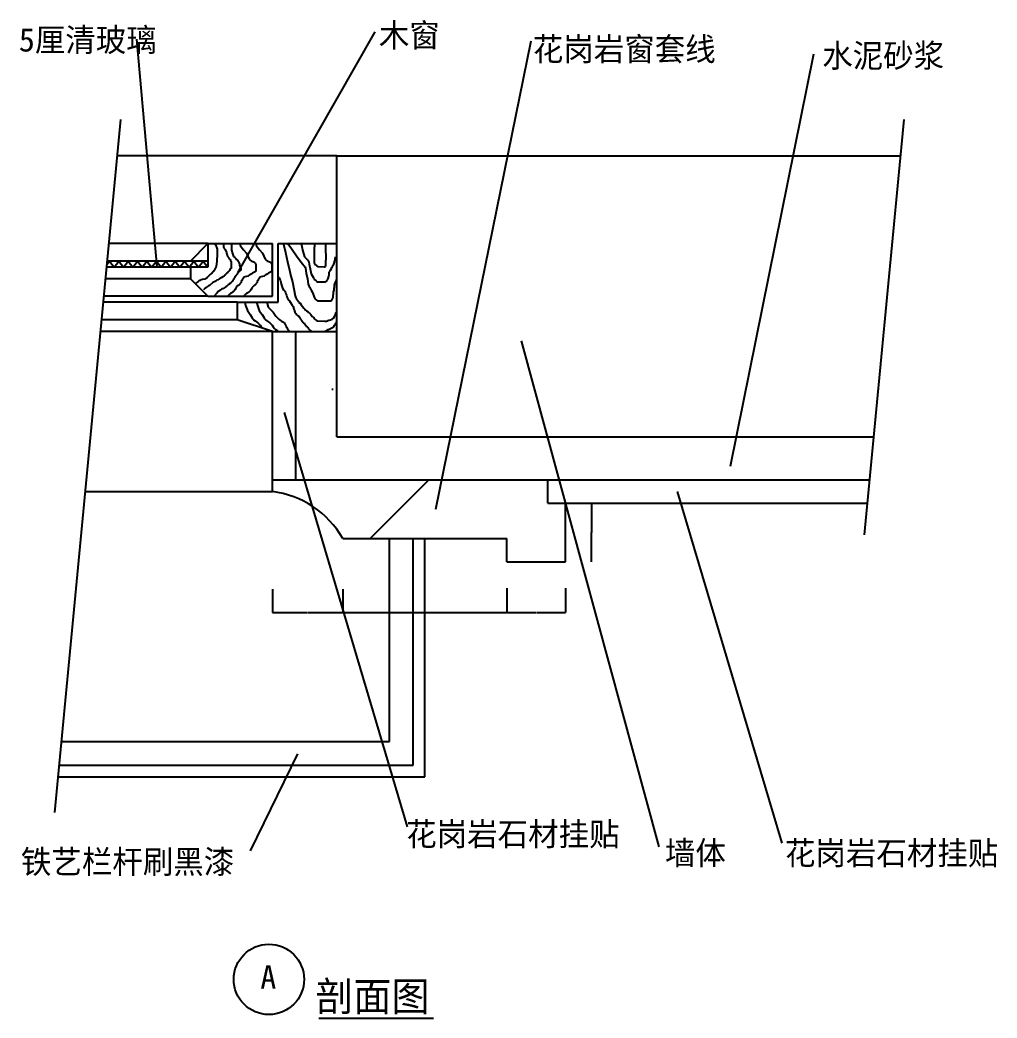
# Model space of a CAD drawing. Header units: metres. Extents: x 279 to 9021, y 399 to 11254.
# Drawn here: x 4853 to 9021, y 6995 to 11254 of the extents above; entities that cross this region are included whole.
import ezdxf

# ---------------------------------------------------------------- set-up
doc = ezdxf.new("R2010")
doc.units = ezdxf.units.M
for name, color, linetype in [('2', 2, 'Continuous'), ('3', 3, 'Continuous'), ('4', 4, 'Continuous'), ('7', 7, 'Continuous'), ('BH', 3, 'Continuous'), ('DIM', 3, 'Continuous'), ('TEXT', 3, 'Continuous')]:
    doc.layers.add(name, color=color, linetype=linetype)
doc.dimstyles.get("Standard").update_dxf_attribs({"dimtxt": 2.5, "dimasz": 2.5, "dimexe": 1.25, "dimexo": 0.625, "dimtad": 1, "dimcen": 2.5, "dimazin": 3, "dimtfac": 1, "dimtmove": 0, "dimatfit": 3})

# ---------------------------------------------------------------- blocks, each defined once
blk = doc.blocks.new('BH2')
at = {"layer": 'BH'}
blk.add_lwpolyline([(0, 32), (5, 28), (0, 24), (5, 20), (0, 16), (5, 12), (0, 8), (5, 4), (0, 0)], dxfattribs=at)
blk = doc.blocks.new('*D48')
for p, q in [((7291.53, 9191.39), (7291.53, 9066.39)), ((7291.28, 9066.39), (7291.03, 9066.39)), ((7291.53, 8941.39), (7291.53, 9066.39)), ((7291.53, 9066.39), (7291.53, 9066.39)), ((7291.78, 9066.39), (7292.03, 9066.39))]:
    blk.add_line(p, q)
at = {"layer": 'Defpoints'}
for p in [(7291.53, 9191.39), (7291.53, 9066.39), (7291.53, 8941.39)]:
    blk.add_point(p, dxfattribs=at)
at = {"layer": 'DIM', "insert": (7291.53, 9067.515), "char_height": 1, "attachment_point": 5}
blk.add_mtext('50', dxfattribs=at)
blk = doc.blocks.new('*D49')
for p, q in [((6929.79, 8829.82), (6929.79, 8724.98)), ((7179.79, 8829.82), (7179.79, 8724.98)), ((6930.04, 8724.98), (7053.79, 8724.98)), ((7055.79, 8724.98), (7179.54, 8724.98))]:
    blk.add_line(p, q)
at = {"layer": 'Defpoints'}
for p in [(6929.79, 8829.82), (7179.79, 8829.82), (6929.79, 8724.98)]:
    blk.add_point(p, dxfattribs=at)
at = {"layer": 'DIM', "insert": (7054.79, 8724.98), "char_height": 1, "attachment_point": 5}
blk.add_mtext('50', dxfattribs=at)
blk = doc.blocks.new('*D50')
for p, q in [((5929.79, 8824.68), (5929.79, 8724.98)), ((6229.79, 8824.68), (6229.79, 8724.98)), ((5930.04, 8724.98), (6078.79, 8724.98)), ((6080.79, 8724.98), (6229.54, 8724.98))]:
    blk.add_line(p, q)
at = {"layer": 'Defpoints'}
for p in [(5929.79, 8824.68), (6229.79, 8824.68), (5929.79, 8724.98)]:
    blk.add_point(p, dxfattribs=at)
at = {"layer": 'DIM', "insert": (6079.79, 8724.98), "char_height": 1, "attachment_point": 5}
blk.add_mtext('60', dxfattribs=at)
blk = doc.blocks.new('*D51')
for p, q in [((6229.79, 8824.68), (6229.79, 8724.98)), ((6929.79, 8829.82), (6929.79, 8724.98)), ((6230.04, 8724.98), (6578.29, 8724.98)), ((6581.29, 8724.98), (6929.54, 8724.98))]:
    blk.add_line(p, q)
at = {"layer": 'Defpoints'}
for p in [(6229.79, 8824.68), (6929.79, 8829.82), (6229.79, 8724.98)]:
    blk.add_point(p, dxfattribs=at)
at = {"layer": 'DIM', "insert": (6579.79, 8724.98), "char_height": 1, "attachment_point": 5}
blk.add_mtext('140', dxfattribs=at)

msp = doc.modelspace()

# ---------------------------------------------------------------- hatches: boundary and pattern name
at = {"layer": 'BH'}
h = msp.add_hatch(dxfattribs=at)
h.set_pattern_fill('ANSI31', scale=1500)
h.paths.add_polyline_path([(6204.79, 10674.73), (6204.79, 9474.73), (8494.41, 9474.73), (8608.44, 10674.73)])
h = msp.add_hatch(dxfattribs=at)
h.set_pattern_fill('ANSI33', scale=300)
h.paths.add_polyline_path([(6929.79, 9041.39), (6929.79, 8941.39), (7179.79, 8941.39), (7179.79, 9191.39), (7104.79, 9191.39), (7104.79, 9291.39), (5929.79, 9291.39), (5929.79, 9241.39, -0.24), (6229.79, 9041.39)])
h.paths.add_polyline_path([(8467.49, 9191.39), (8476.99, 9291.39), (7179.79, 9291.39), (7104.79, 9291.39), (7104.79, 9191.39)])
h.paths.add_polyline_path([(5929.79, 9291.39), (6029.79, 9291.39), (6029.79, 9924.73), (5929.79, 9924.73)])
h = msp.add_hatch(dxfattribs=at)
h.set_pattern_fill('AR-CONC', scale=15)
h.paths.add_polyline_path([(6204.79, 9474.73), (6204.79, 9924.73), (6029.79, 9924.73), (6029.79, 9291.39), (7179.79, 9291.39), (8476.99, 9291.39), (8494.41, 9474.73)])

# ---------------------------------------------------------------- linework, layer by layer
at = {"layer": '2'}
for p, q in [((6204.79, 10674.73), (8608.44, 10674.73)), ((6204.79, 9474.73), (6204.79, 10674.73)), ((6204.79, 9474.73), (8494.41, 9474.73))]:
    msp.add_line(p, q, dxfattribs=at)
at = {"layer": '3'}
for p, q in [((5281.56, 10829.04), (5000.54, 7871.69)), ((8623.1, 10829.04), (8454.75, 9057.33)), ((5579.79, 10149.73), (5217.01, 10149.73)), ((5779.79, 9974.73), (5200.38, 9974.73))]:
    msp.add_line(p, q, dxfattribs=at)
at = {"layer": '4'}
for p, q in [((6204.79, 10674.73), (5266.9, 10674.73)), ((5579.79, 10224.73), (5654.79, 10299.73)), ((5654.79, 10299.73), (5929.79, 10299.73)), ((5654.79, 10299.73), (5654.79, 10199.73)), ((5929.79, 10074.73), (5929.79, 10299.73)), ((5954.79, 10299.73), (6204.79, 10299.73)), ((5954.79, 10049.73), (5954.79, 10299.73)), ((5579.79, 10199.73), (5579.79, 10149.73)), ((5579.79, 10149.73), (5654.79, 10074.73)), ((5654.79, 10074.73), (5929.79, 10074.73)), ((5779.79, 10049.73), (5779.79, 9974.73)), ((5779.79, 10049.73), (5954.79, 10049.73)), ((5929.79, 9924.73), (5779.79, 9974.73)), ((5929.79, 9924.73), (6204.79, 9924.73)), ((5929.79, 9241.39), (5929.79, 9924.73)), ((6029.79, 9291.39), (6029.79, 9924.73)), ((5929.79, 9291.39), (7179.79, 9291.39)), ((7104.79, 9191.39), (7104.79, 9291.39)), ((7179.79, 9291.39), (8476.99, 9291.39)), ((5130.69, 9241.39), (5929.79, 9241.39)), ((7104.79, 9191.39), (8467.49, 9191.39)), ((7179.79, 8941.39), (7179.79, 9191.39)), ((6229.79, 9041.39), (6929.79, 9041.39)), ((6579.79, 8024.73), (6579.79, 9041.39)), ((6929.79, 8941.39), (6929.79, 9041.39)), ((6929.79, 8941.39), (7179.79, 8941.39)), ((5015.08, 8024.73), (6579.79, 8024.73))]:
    msp.add_line(p, q, dxfattribs=at)
msp.add_arc((5880, 8841.71), 402.78, 29.72, 82.9, dxfattribs=at)
at = {"layer": '7'}
for p, q in [((5654.79, 10299.73), (5231.26, 10299.73)), ((5654.79, 10224.73), (5224.14, 10224.73)), ((5654.79, 10199.73), (5221.76, 10199.73)), ((5654.79, 10074.73), (5209.88, 10074.73)), ((5779.79, 10049.73), (5207.51, 10049.73)), ((5929.79, 9924.73), (5195.63, 9924.73)), ((6429.79, 8174.73), (6429.79, 9041.39)), ((6529.79, 8074.73), (6529.79, 9041.39)), ((5029.33, 8174.73), (6429.79, 8174.73)), ((5019.83, 8074.73), (6529.79, 8074.73))]:
    msp.add_line(p, q, dxfattribs=at)
at = {"layer": 'BH'}
for p, q in [((5684.5, 10298.24), (5683, 10299.73)), ((5686.31, 10295.52), (5684.5, 10298.24)), ((5689.03, 10290.99), (5686.31, 10295.52)), ((5690.85, 10287.36), (5689.03, 10290.99)), ((5692.66, 10283.74), (5690.85, 10287.36)), ((5694.48, 10280.11), (5692.66, 10283.74)), ((5695.39, 10275.58), (5694.48, 10280.11)), ((5695.39, 10245.67), (5695.39, 10275.58)), ((5720.8, 10299.73), (5720.8, 10298.24)), ((5720.8, 10298.24), (5721.71, 10283.74)), ((5721.71, 10283.74), (5723.52, 10278.3)), ((5723.52, 10278.3), (5728.97, 10273.77)), ((5728.97, 10273.77), (5733.5, 10261.08)), ((5755.29, 10299.73), (5755.29, 10271.95)), ((5755.29, 10271.95), (5758.92, 10257.45)), ((5790.31, 10299.73), (5792.5, 10290.99)), ((5792.5, 10290.99), (5807.02, 10272.86)), ((5807.02, 10272.86), (5819.72, 10258.36)), ((5858.7, 10299.73), (5860.89, 10290.99)), ((5860.89, 10290.99), (5875.41, 10272.86)), ((5875.41, 10272.86), (5888.11, 10258.36)), ((5977.19, 10299.73), (5977.84, 10296.7)), ((5977.84, 10296.7), (5985.27, 10261.08)), ((5995.95, 10299.73), (6011.12, 10278.89)), ((6011.12, 10278.89), (6034.9, 10243.27)), ((6051.98, 10299.73), (6060.17, 10267.01)), ((6060.17, 10267.01), (6066.11, 10243.27)), ((6109.21, 10298.18), (6107.72, 10271.47)), ((6107.72, 10271.47), (6107.72, 10218.04)), ((6109.32, 10299.73), (6109.21, 10298.18)), ((6157.99, 10259.59), (6157.99, 10299.73)), ((5692.66, 10216.67), (5693.57, 10222.11)), ((5693.57, 10222.11), (5694.48, 10227.54)), ((5694.48, 10232.98), (5695.39, 10245.67)), ((5694.48, 10227.54), (5694.48, 10232.98)), ((5733.5, 10261.08), (5737.13, 10248.39)), ((5737.13, 10248.39), (5739.86, 10242.95)), ((5739.86, 10242.95), (5743.49, 10239.33)), ((5743.49, 10239.33), (5747.12, 10234.79)), ((5747.12, 10234.79), (5749.84, 10231.17)), ((5749.84, 10231.17), (5751.66, 10227.54)), ((5751.66, 10227.54), (5753.47, 10223.92)), ((5753.47, 10223.92), (5754.38, 10221.2)), ((5754.38, 10221.2), (5754.38, 10196.73)), ((5758.92, 10257.45), (5763.45, 10244.76)), ((5763.45, 10244.76), (5768.9, 10240.23)), ((5768.9, 10240.23), (5773.44, 10235.7)), ((5773.44, 10235.7), (5777.07, 10232.08)), ((5777.07, 10232.08), (5780.7, 10228.45)), ((5780.7, 10228.45), (5782.51, 10224.82)), ((5782.51, 10224.82), (5785.23, 10222.11)), ((5785.23, 10222.11), (5786.14, 10218.48)), ((5819.72, 10258.36), (5825.17, 10245.67)), ((5825.17, 10245.67), (5830.61, 10232.98)), ((5830.61, 10232.98), (5835.15, 10228.45)), ((5835.15, 10228.45), (5838.78, 10225.73)), ((5838.78, 10225.73), (5842.41, 10224.82)), ((5842.41, 10224.82), (5846.04, 10223.01)), ((5846.04, 10223.01), (5849.67, 10222.11)), ((5849.67, 10222.11), (5853.3, 10219.39)), ((5888.11, 10258.36), (5893.56, 10245.67)), ((5893.56, 10245.67), (5899, 10232.98)), ((5899, 10232.98), (5903.54, 10228.45)), ((5903.54, 10228.45), (5907.17, 10225.73)), ((5907.17, 10225.73), (5910.8, 10224.82)), ((5910.8, 10224.82), (5914.43, 10223.01)), ((5914.43, 10223.01), (5918.06, 10222.11)), ((5918.06, 10222.11), (5921.69, 10219.39)), ((5985.27, 10261.08), (5994.18, 10222.49)), ((5994.18, 10222.49), (6003.1, 10186.87)), ((6034.9, 10243.27), (6058.68, 10213.58)), ((6066.11, 10243.27), (6075.03, 10234.36)), ((6075.03, 10234.36), (6080.97, 10228.43)), ((6080.97, 10228.43), (6085.43, 10221.01)), ((6085.43, 10221.01), (6086.92, 10212.1)), ((6159.47, 10255.14), (6157.99, 10259.59)), ((6157.99, 10225.46), (6159.47, 10232.88)), ((6157.99, 10206.16), (6157.99, 10225.46)), ((6159.47, 10232.88), (6159.47, 10255.14)), ((6193.65, 10216.55), (6195.14, 10221.01)), ((6195.14, 10225.46), (6198.11, 10229.91)), ((6195.14, 10221.01), (6195.14, 10225.46)), ((6198.11, 10234.36), (6199.6, 10238.81)), ((6198.11, 10229.91), (6198.11, 10234.36)), ((6199.6, 10238.81), (6199.6, 10243.27)), ((5674.51, 10177.69), (5678.14, 10181.32)), ((5678.14, 10181.32), (5680.87, 10184.04)), ((5680.87, 10184.04), (5681.77, 10185.85)), ((5681.77, 10185.85), (5683.59, 10187.66)), ((5683.59, 10187.66), (5685.4, 10190.38)), ((5685.4, 10190.38), (5687.22, 10194.01)), ((5687.22, 10194.01), (5689.03, 10196.73)), ((5689.03, 10196.73), (5690.85, 10201.26)), ((5690.85, 10201.26), (5691.76, 10205.79)), ((5691.76, 10205.79), (5692.66, 10211.23)), ((5692.66, 10211.23), (5692.66, 10216.67)), ((5739.86, 10179.51), (5738.95, 10176.79)), ((5743.49, 10181.32), (5739.86, 10179.51)), ((5746.21, 10184.95), (5743.49, 10181.32)), ((5748.93, 10187.66), (5746.21, 10184.95)), ((5750.75, 10191.29), (5748.93, 10187.66)), ((5753.47, 10194.01), (5750.75, 10191.29)), ((5754.38, 10196.73), (5753.47, 10194.01)), ((5787.96, 10180.41), (5784.33, 10177.69)), ((5786.14, 10218.48), (5787.96, 10215.76)), ((5787.96, 10215.76), (5788.86, 10212.14)), ((5791.59, 10183.13), (5787.96, 10180.41)), ((5788.86, 10212.14), (5789.77, 10207.6)), ((5789.77, 10207.6), (5791.59, 10202.17)), ((5791.59, 10202.17), (5793.4, 10196.73)), ((5795.22, 10186.76), (5791.59, 10183.13)), ((5793.4, 10196.73), (5795.22, 10193.1)), ((5795.22, 10193.1), (5795.22, 10186.76)), ((5856.02, 10178.6), (5845.13, 10173.16)), ((5853.3, 10219.39), (5856.02, 10216.67)), ((5856.02, 10216.67), (5857.84, 10213.95)), ((5858.75, 10181.32), (5856.02, 10178.6)), ((5857.84, 10213.95), (5859.65, 10210.32)), ((5859.65, 10183.13), (5858.75, 10181.32)), ((5859.65, 10210.32), (5859.65, 10183.13)), ((5924.42, 10178.6), (5913.53, 10173.16)), ((5921.69, 10219.39), (5924.42, 10216.67)), ((5924.42, 10216.67), (5926.23, 10213.95)), ((5927.14, 10181.32), (5924.42, 10178.6)), ((5926.23, 10213.95), (5928.05, 10210.32)), ((5928.05, 10183.13), (5927.14, 10181.32)), ((5928.05, 10210.32), (5928.05, 10183.13)), ((6003.1, 10186.87), (6009.04, 10160.16)), ((6058.68, 10213.58), (6064.62, 10204.68)), ((6064.62, 10204.68), (6069.08, 10198.74)), ((6069.08, 10198.74), (6070.57, 10194.29)), ((6070.57, 10194.29), (6073.54, 10173.51)), ((6086.92, 10212.1), (6091.37, 10191.32)), ((6091.37, 10191.32), (6095.83, 10170.55)), ((6107.72, 10218.04), (6110.69, 10213.58)), ((6110.69, 10213.58), (6113.67, 10209.13)), ((6113.67, 10209.13), (6118.12, 10206.16)), ((6118.12, 10206.16), (6119.61, 10206.16)), ((6119.61, 10206.16), (6119.61, 10204.68)), ((6119.61, 10204.68), (6122.58, 10203.2)), ((6122.58, 10203.2), (6124.07, 10201.71)), ((6124.07, 10201.71), (6150.55, 10200.23)), ((6150.55, 10200.23), (6155.01, 10200.23)), ((6155.01, 10200.23), (6156.5, 10201.71)), ((6156.5, 10201.71), (6157.99, 10206.16)), ((6171.36, 10177.97), (6174.33, 10180.93)), ((6174.33, 10180.93), (6175.82, 10183.9)), ((6175.82, 10183.9), (6177.3, 10186.87)), ((6177.3, 10186.87), (6181.76, 10192.81)), ((6181.76, 10192.81), (6183.25, 10197.26)), ((6183.25, 10197.26), (6186.22, 10201.71)), ((6186.22, 10201.71), (6189.19, 10207.65)), ((6189.19, 10207.65), (6192.17, 10212.1)), ((6192.17, 10212.1), (6193.65, 10216.55)), ((5609.17, 10134.19), (5612.8, 10136.91)), ((5612.8, 10136.91), (5615.52, 10139.63)), ((5615.52, 10139.63), (5617.34, 10141.44)), ((5617.34, 10141.44), (5620.06, 10143.25)), ((5620.06, 10143.25), (5622.78, 10144.16)), ((5622.78, 10144.16), (5627.32, 10145.97)), ((5627.32, 10145.97), (5631.86, 10147.79)), ((5631.86, 10147.79), (5644.56, 10149.6)), ((5644.56, 10149.6), (5648.19, 10151.41)), ((5648.19, 10151.41), (5650.92, 10154.13)), ((5650.92, 10154.13), (5652.73, 10155.94)), ((5652.73, 10155.94), (5656.36, 10158.66)), ((5656.36, 10158.66), (5659.08, 10162.29)), ((5659.08, 10162.29), (5662.71, 10165.91)), ((5662.71, 10165.91), (5667.25, 10169.54)), ((5667.25, 10169.54), (5670.88, 10173.16)), ((5670.88, 10173.16), (5674.51, 10177.69)), ((5688.13, 10139.63), (5675.42, 10134.19)), ((5692.66, 10143.25), (5688.13, 10139.63)), ((5698.11, 10145.07), (5692.66, 10143.25)), ((5701.74, 10147.79), (5698.11, 10145.07)), ((5705.37, 10150.5), (5701.74, 10147.79)), ((5709, 10152.32), (5705.37, 10150.5)), ((5710.82, 10154.13), (5709, 10152.32)), ((5718.08, 10157.76), (5710.82, 10154.13)), ((5723.52, 10161.38), (5718.08, 10157.76)), ((5725.34, 10163.19), (5723.52, 10161.38)), ((5728.06, 10165.01), (5725.34, 10163.19)), ((5728.97, 10166.82), (5728.06, 10165.01)), ((5731.69, 10168.63), (5728.97, 10166.82)), ((5734.41, 10171.35), (5731.69, 10168.63)), ((5736.23, 10174.07), (5734.41, 10171.35)), ((5738.95, 10176.79), (5736.23, 10174.07)), ((5756.19, 10136.91), (5753.47, 10134.19)), ((5758.92, 10139.63), (5756.19, 10136.91)), ((5761.64, 10143.25), (5758.92, 10139.63)), ((5764.36, 10146.88), (5761.64, 10143.25)), ((5765.27, 10150.5), (5764.36, 10146.88)), ((5767.99, 10153.22), (5765.27, 10150.5)), ((5769.81, 10156.85), (5767.99, 10153.22)), ((5773.44, 10161.38), (5769.81, 10156.85)), ((5775.25, 10165.01), (5773.44, 10161.38)), ((5777.07, 10166.82), (5775.25, 10165.01)), ((5778.88, 10169.54), (5777.07, 10166.82)), ((5780.7, 10173.16), (5778.88, 10169.54)), ((5782.51, 10175.88), (5780.7, 10173.16)), ((5784.33, 10177.69), (5782.51, 10175.88)), ((5797.03, 10137.82), (5796.13, 10134.19)), ((5799.76, 10142.35), (5797.03, 10137.82)), ((5800.66, 10146.88), (5799.76, 10142.35)), ((5803.39, 10148.69), (5800.66, 10146.88)), ((5805.2, 10151.41), (5803.39, 10148.69)), ((5806.11, 10154.13), (5805.2, 10151.41)), ((5807.02, 10155.94), (5806.11, 10154.13)), ((5811.55, 10157.76), (5807.02, 10155.94)), ((5826.07, 10160.47), (5811.55, 10157.76)), ((5829.71, 10163.19), (5826.07, 10160.47)), ((5832.43, 10165.91), (5829.71, 10163.19)), ((5836.06, 10166.82), (5832.43, 10165.91)), ((5837.87, 10168.63), (5836.06, 10166.82)), ((5841.5, 10170.44), (5837.87, 10168.63)), ((5845.13, 10173.16), (5841.5, 10170.44)), ((5865.43, 10137.82), (5864.52, 10134.19)), ((5868.15, 10142.35), (5865.43, 10137.82)), ((5869.06, 10146.88), (5868.15, 10142.35)), ((5871.78, 10148.69), (5869.06, 10146.88)), ((5873.59, 10151.41), (5871.78, 10148.69)), ((5874.5, 10154.13), (5873.59, 10151.41)), ((5875.41, 10155.94), (5874.5, 10154.13)), ((5879.95, 10157.76), (5875.41, 10155.94)), ((5894.47, 10160.47), (5879.95, 10157.76)), ((5898.1, 10163.19), (5894.47, 10160.47)), ((5900.82, 10165.91), (5898.1, 10163.19)), ((5904.45, 10166.82), (5900.82, 10165.91)), ((5906.27, 10168.63), (5904.45, 10166.82)), ((5909.9, 10170.44), (5906.27, 10168.63)), ((5913.53, 10173.16), (5909.9, 10170.44)), ((5954.79, 10158.87), (5958.52, 10154.22)), ((5958.52, 10154.22), (5961.49, 10146.8)), ((5961.49, 10146.8), (5964.46, 10140.86)), ((5964.46, 10140.86), (5965.95, 10134.93)), ((6009.04, 10160.16), (6014.99, 10136.41)), ((6014.99, 10136.41), (6020.93, 10106.73)), ((6073.54, 10173.51), (6079.49, 10149.77)), ((6079.49, 10149.77), (6082.46, 10126.02)), ((6095.83, 10170.55), (6098.8, 10163.12)), ((6098.8, 10163.12), (6103.26, 10155.7)), ((6103.26, 10155.7), (6104.75, 10152.74)), ((6104.75, 10152.74), (6107.72, 10149.77)), ((6107.72, 10149.77), (6110.69, 10145.32)), ((6110.69, 10145.32), (6115.15, 10142.35)), ((6115.15, 10142.35), (6119.61, 10137.89)), ((6119.61, 10137.89), (6122.58, 10136.41)), ((6122.58, 10136.41), (6155.01, 10136.41)), ((6155.01, 10136.41), (6157.99, 10137.89)), ((6157.99, 10137.89), (6160.96, 10140.86)), ((6160.96, 10140.86), (6163.93, 10142.35)), ((6163.93, 10142.35), (6165.42, 10145.32)), ((6165.42, 10145.32), (6168.39, 10151.25)), ((6168.39, 10151.25), (6169.87, 10160.16)), ((6169.87, 10160.16), (6171.36, 10166.09)), ((6171.36, 10166.09), (6171.36, 10177.97)), ((6196.62, 10128.99), (6201.08, 10136.41)), ((6201.08, 10136.41), (6202.57, 10143.83)), ((6202.57, 10143.83), (6204.79, 10148.27)), ((5604.63, 10131.47), (5609.17, 10134.19)), ((5638.21, 10105.19), (5635.49, 10102.47)), ((5640.93, 10107.91), (5638.21, 10105.19)), ((5644.56, 10109.72), (5640.93, 10107.91)), ((5646.38, 10111.53), (5644.56, 10109.72)), ((5648.19, 10112.44), (5646.38, 10111.53)), ((5650.01, 10114.25), (5648.19, 10112.44)), ((5653.64, 10116.06), (5650.01, 10114.25)), ((5657.27, 10118.78), (5653.64, 10116.06)), ((5660.9, 10121.5), (5657.27, 10118.78)), ((5675.42, 10134.19), (5660.9, 10121.5)), ((5699.02, 10095.22), (5695.39, 10091.59)), ((5703.55, 10097.94), (5699.02, 10095.22)), ((5706.28, 10099.75), (5703.55, 10097.94)), ((5708.09, 10101.56), (5706.28, 10099.75)), ((5711.72, 10104.28), (5708.09, 10101.56)), ((5714.45, 10106.09), (5711.72, 10104.28)), ((5718.08, 10107), (5714.45, 10106.09)), ((5722.61, 10109.72), (5718.08, 10107)), ((5726.24, 10112.44), (5722.61, 10109.72)), ((5730.78, 10115.16), (5726.24, 10112.44)), ((5733.5, 10116.97), (5730.78, 10115.16)), ((5735.32, 10117.88), (5733.5, 10116.97)), ((5738.95, 10120.6), (5735.32, 10117.88)), ((5741.67, 10123.31), (5738.95, 10120.6)), ((5746.21, 10126.94), (5741.67, 10123.31)), ((5749.84, 10131.47), (5746.21, 10126.94)), ((5753.47, 10134.19), (5749.84, 10131.47)), ((5761.64, 10093.41), (5759.82, 10091.59)), ((5764.36, 10095.22), (5761.64, 10093.41)), ((5767.08, 10097.94), (5764.36, 10095.22)), ((5767.99, 10099.75), (5767.08, 10097.94)), ((5770.71, 10103.37), (5767.99, 10099.75)), ((5772.53, 10107), (5770.71, 10103.37)), ((5774.34, 10110.63), (5772.53, 10107)), ((5775.25, 10112.44), (5774.34, 10110.63)), ((5781.6, 10118.78), (5775.25, 10112.44)), ((5783.42, 10121.5), (5781.6, 10118.78)), ((5788.86, 10125.13), (5783.42, 10121.5)), ((5790.68, 10127.85), (5788.86, 10125.13)), ((5793.4, 10130.57), (5790.68, 10127.85)), ((5796.13, 10134.19), (5793.4, 10130.57)), ((5830.03, 10093.41), (5828.22, 10091.59)), ((5832.75, 10095.22), (5830.03, 10093.41)), ((5835.48, 10097.94), (5832.75, 10095.22)), ((5836.38, 10099.75), (5835.48, 10097.94)), ((5839.11, 10103.37), (5836.38, 10099.75)), ((5840.92, 10107), (5839.11, 10103.37)), ((5842.74, 10110.63), (5840.92, 10107)), ((5843.64, 10112.44), (5842.74, 10110.63)), ((5850, 10118.78), (5843.64, 10112.44)), ((5851.81, 10121.5), (5850, 10118.78)), ((5857.26, 10125.13), (5851.81, 10121.5)), ((5859.07, 10127.85), (5857.26, 10125.13)), ((5861.8, 10130.57), (5859.07, 10127.85)), ((5864.52, 10134.19), (5861.8, 10130.57)), ((5965.95, 10134.93), (5967.43, 10127.51)), ((5967.43, 10127.51), (5970.41, 10118.6)), ((5970.41, 10118.6), (5973.38, 10109.7)), ((5973.38, 10109.7), (5977.84, 10102.28)), ((5977.84, 10102.28), (5982.29, 10096.34)), ((5982.29, 10096.34), (5985.27, 10090.4)), ((6020.93, 10106.73), (6026.88, 10077.05)), ((6082.46, 10126.02), (6086.92, 10117.12)), ((6086.92, 10117.12), (6089.89, 10112.66)), ((6089.89, 10112.66), (6092.86, 10106.73)), ((6092.86, 10106.73), (6095.83, 10100.79)), ((6095.83, 10100.79), (6098.8, 10093.37)), ((6098.8, 10093.37), (6103.26, 10084.47)), ((6190.68, 10091.89), (6193.65, 10100.79)), ((6193.65, 10100.79), (6195.14, 10121.57)), ((6195.14, 10121.57), (6196.62, 10128.99)), ((5686.31, 10080.72), (5684.5, 10076.18)), ((5691.76, 10086.15), (5686.31, 10080.72)), ((5692.66, 10088.87), (5691.76, 10086.15)), ((5695.39, 10091.59), (5692.66, 10088.87)), ((5742.58, 10079.81), (5741.67, 10077.09)), ((5747.12, 10084.34), (5742.58, 10079.81)), ((5750.75, 10087.06), (5747.12, 10084.34)), ((5754.38, 10087.97), (5750.75, 10087.06)), ((5757.1, 10088.87), (5754.38, 10087.97)), ((5758.01, 10090.69), (5757.1, 10088.87)), ((5759.82, 10091.59), (5758.01, 10090.69)), ((5810.97, 10079.81), (5810.06, 10077.09)), ((5815.51, 10084.34), (5810.97, 10079.81)), ((5819.14, 10087.06), (5815.51, 10084.34)), ((5822.77, 10087.97), (5819.14, 10087.06)), ((5825.49, 10088.87), (5822.77, 10087.97)), ((5826.4, 10090.69), (5825.49, 10088.87)), ((5828.22, 10091.59), (5826.4, 10090.69)), ((5985.27, 10090.4), (5986.75, 10085.95)), ((5986.75, 10085.95), (5989.72, 10080.01)), ((5989.72, 10080.01), (5991.21, 10072.59)), ((5991.21, 10072.59), (5994.18, 10066.66)), ((5994.18, 10066.66), (5997.16, 10062.2)), ((5997.16, 10062.2), (6000.13, 10057.75)), ((6000.13, 10057.75), (6003.1, 10054.78)), ((6003.1, 10054.78), (6007.56, 10048.85)), ((6026.88, 10077.05), (6029.85, 10068.14)), ((6029.85, 10068.14), (6034.31, 10059.24)), ((6034.31, 10059.24), (6038.77, 10054.78)), ((6038.77, 10054.78), (6041.74, 10050.33)), ((6103.26, 10084.47), (6106.24, 10075.56)), ((6106.24, 10075.56), (6109.21, 10068.14)), ((6109.21, 10068.14), (6112.18, 10062.2)), ((6112.18, 10062.2), (6116.64, 10059.24)), ((6116.64, 10059.24), (6118.12, 10057.75)), ((6118.12, 10057.75), (6122.58, 10054.78)), ((6122.58, 10054.78), (6181.76, 10054.78)), ((6181.76, 10054.78), (6184.74, 10060.72)), ((6184.74, 10060.72), (6189.19, 10069.63)), ((6189.19, 10078.53), (6190.68, 10085.95)), ((6189.19, 10069.63), (6189.19, 10078.53)), ((6190.68, 10085.95), (6190.68, 10091.89)), ((5811.56, 10049.73), (5815.63, 10035.49)), ((5815.63, 10035.49), (5823.07, 10014.71)), ((5823.07, 10014.71), (5829.01, 10005.81)), ((5862.3, 10049.73), (5866.38, 10035.49)), ((5866.38, 10035.49), (5873.81, 10014.71)), ((5873.81, 10014.71), (5879.75, 10005.81)), ((5905.67, 10049.73), (5912.45, 10028.07)), ((5912.45, 10028.07), (5933.25, 10007.29)), ((6007.56, 10048.85), (6013.5, 10036.97)), ((6013.5, 10036.97), (6017.96, 10031.04)), ((6017.96, 10031.04), (6019.45, 10028.07)), ((6019.45, 10028.07), (6019.45, 10023.62)), ((6019.45, 10023.62), (6020.93, 10019.16)), ((6020.93, 10019.16), (6023.91, 10014.71)), ((6023.91, 10014.71), (6023.91, 10011.74)), ((6023.91, 10011.74), (6025.39, 10007.29)), ((6041.74, 10050.33), (6047.68, 10045.88)), ((6047.68, 10045.88), (6052.14, 10038.46)), ((6052.14, 10038.46), (6064.03, 10023.62)), ((6064.03, 10023.62), (6068.49, 10019.16)), ((6068.49, 10019.16), (6071.46, 10016.2)), ((6071.46, 10016.2), (6075.92, 10013.23)), ((6075.92, 10013.23), (6080.38, 10010.26)), ((6080.38, 10010.26), (6083.35, 10005.81)), ((6201.97, 10005.81), (6204.79, 10009.56)), ((5829.01, 10005.81), (5834.95, 9996.9)), ((5834.95, 9996.9), (5839.41, 9989.48)), ((5839.41, 9989.48), (5843.87, 9983.55)), ((5843.87, 9983.55), (5845.36, 9979.09)), ((5845.36, 9979.09), (5849.82, 9974.64)), ((5849.82, 9974.64), (5855.76, 9970.19)), ((5855.76, 9970.19), (5867.65, 9961.28)), ((5879.75, 10005.81), (5885.7, 9996.9)), ((5885.7, 9996.9), (5890.16, 9989.48)), ((5890.16, 9989.48), (5894.61, 9983.55)), ((5894.61, 9983.55), (5896.1, 9979.09)), ((5896.1, 9979.09), (5900.56, 9974.64)), ((5900.56, 9974.64), (5906.5, 9970.19)), ((5906.5, 9970.19), (5918.39, 9961.28)), ((5933.25, 10007.29), (5939.2, 9998.39)), ((5939.2, 9998.39), (5945.14, 9989.48)), ((5945.14, 9989.48), (5952.57, 9982.06)), ((5952.57, 9982.06), (5958.52, 9976.13)), ((5958.52, 9976.13), (5964.46, 9971.67)), ((5964.46, 9971.67), (5968.92, 9968.7)), ((5968.92, 9968.7), (5974.86, 9965.74)), ((5974.86, 9965.74), (5979.32, 9962.77)), ((6025.39, 10007.29), (6029.85, 10001.36)), ((6029.85, 10001.36), (6032.82, 9995.42)), ((6032.82, 9995.42), (6037.28, 9992.45)), ((6037.28, 9992.45), (6038.77, 9992.45)), ((6038.77, 9992.45), (6041.74, 9990.97)), ((6041.74, 9990.97), (6043.22, 9989.48)), ((6043.22, 9989.48), (6044.71, 9985.03)), ((6044.71, 9985.03), (6047.68, 9980.58)), ((6047.68, 9980.58), (6049.17, 9977.61)), ((6049.17, 9977.61), (6053.63, 9973.16)), ((6053.63, 9973.16), (6056.6, 9968.7)), ((6056.6, 9968.7), (6061.06, 9962.77)), ((6083.35, 10005.81), (6087.81, 10002.84)), ((6087.81, 10002.84), (6093.75, 9996.9)), ((6093.75, 9996.9), (6099.7, 9988)), ((6099.7, 9988), (6104.16, 9985.03)), ((6104.16, 9985.03), (6105.64, 9985.03)), ((6105.64, 9985.03), (6107.13, 9982.06)), ((6107.13, 9982.06), (6108.61, 9979.09)), ((6108.61, 9979.09), (6111.59, 9976.13)), ((6111.59, 9976.13), (6116.04, 9973.16)), ((6116.04, 9973.16), (6121.99, 9970.19)), ((6121.99, 9970.19), (6152.93, 9968.7)), ((6152.93, 9968.7), (6160.36, 9968.7)), ((6160.36, 9968.7), (6164.82, 9970.19)), ((6164.82, 9970.19), (6166.31, 9971.67)), ((6166.31, 9971.67), (6170.77, 9973.16)), ((6170.77, 9973.16), (6178.2, 9974.64)), ((6178.2, 9974.64), (6184.14, 9977.61)), ((6184.14, 9977.61), (6190.09, 9982.06)), ((6190.09, 9982.06), (6194.54, 9988)), ((6194.54, 9988), (6197.52, 9993.93)), ((6197.52, 9993.93), (6199, 9996.9)), ((6199, 9996.9), (6200.49, 10001.36)), ((6200.49, 10001.36), (6201.97, 10005.81)), ((6203.46, 9962.77), (6204.79, 9966.76)), ((5867.65, 9961.28), (5873.59, 9955.35)), ((5873.59, 9955.35), (5878.05, 9950.9)), ((5878.05, 9950.9), (5882.51, 9944.96)), ((5882.51, 9944.96), (5887.39, 9938.86)), ((5918.39, 9961.28), (5924.34, 9955.35)), ((5924.34, 9955.35), (5928.79, 9950.9)), ((5928.79, 9950.9), (5933.25, 9944.96)), ((5933.25, 9944.96), (5939.2, 9937.54)), ((5939.2, 9937.54), (5943.66, 9933.09)), ((5943.66, 9933.09), (5949.6, 9928.63)), ((5949.6, 9928.63), (5951.09, 9928.63)), ((5951.09, 9928.63), (5951.09, 9927.15)), ((5951.09, 9927.15), (5954.06, 9925.67)), ((5954.06, 9925.67), (5955, 9924.73)), ((5979.32, 9962.77), (5980.81, 9959.8)), ((5980.81, 9959.8), (5982.29, 9956.83)), ((5982.29, 9956.83), (5985.27, 9950.9)), ((5985.27, 9950.9), (5988.24, 9946.44)), ((5988.24, 9946.44), (5991.21, 9941.99)), ((5991.21, 9941.99), (5994.18, 9936.05)), ((5994.18, 9936.05), (5998.64, 9930.12)), ((5998.64, 9930.12), (6003.1, 9925.67)), ((6003.1, 9925.67), (6004.04, 9924.73)), ((6061.06, 9962.77), (6062.54, 9961.28)), ((6062.54, 9961.28), (6065.52, 9959.8)), ((6065.52, 9959.8), (6067, 9956.83)), ((6067, 9956.83), (6068.49, 9953.86)), ((6068.49, 9953.86), (6071.46, 9950.9)), ((6071.46, 9950.9), (6072.95, 9947.93)), ((6072.95, 9947.93), (6074.43, 9947.93)), ((6074.43, 9947.93), (6077.41, 9944.96)), ((6077.41, 9944.96), (6080.38, 9941.99)), ((6080.38, 9941.99), (6083.35, 9936.05)), ((6083.35, 9936.05), (6089.29, 9930.12)), ((6089.29, 9930.12), (6095.24, 9925.67)), ((6095.24, 9925.67), (6097.12, 9924.73)), ((6152.54, 9924.73), (6157.39, 9927.15)), ((6157.39, 9927.15), (6161.85, 9928.63)), ((6161.85, 9928.63), (6167.79, 9933.09)), ((6167.79, 9933.09), (6175.23, 9936.05)), ((6175.23, 9936.05), (6182.66, 9940.51)), ((6182.66, 9940.51), (6191.57, 9944.96)), ((6191.57, 9944.96), (6194.54, 9950.9)), ((6194.54, 9950.9), (6199, 9956.83)), ((6199, 9956.83), (6200.49, 9959.8)), ((6200.49, 9959.8), (6203.46, 9962.77))]:
    msp.add_line(p, q, dxfattribs=at)
msp.add_lwpolyline([(5223.47, 10210.57), (5234.79, 10224.73), (5254.79, 10199.73), (5274.79, 10224.73), (5294.79, 10199.73), (5314.79, 10224.73), (5334.79, 10199.73)], dxfattribs=at)
at = {"layer": 'TEXT'}
msp.add_line((6127.88, 6995.1), (6617.67, 6995.1), dxfattribs=at)
msp.add_circle((5914.92, 7160.11), 150, dxfattribs=at)

# ---------------------------------------------------------------- block references
at = {"layer": '3', "xscale": 5, "yscale": 5, "zscale": 5, "rotation": 90}
for p in [(5494.79, 10199.73), (5654.79, 10199.73)]:
    msp.add_blockref('BH2', p, dxfattribs=at)

# ---------------------------------------------------------------- texts
at = {"layer": 'TEXT'}
for s, height, p in [('木窗', 100, (6384.05, 11138.59)), ('5厘清玻璃', 100, (4848.38, 11119.05)), ('花岗岩窗套线', 100, (7040.75, 11079.58)), ('水泥砂浆', 100, (8275.27, 11051.64)), ('花岗岩石材挂贴', 100, (6500.61, 7730.08)), ('墙体', 100, (7604.36, 7649.39)), ('花岗岩石材挂贴', 100, (8116.09, 7648.99)), ('铁艺栏杆刷黑漆', 100, (4857.2, 7611.84)), ('A', 100, (5878.34, 7119.88)), ('剖面图', 125, (6112.55, 7024.99))]:
    msp.add_text(s, height=height, dxfattribs=at).set_placement(p)

# ---------------------------------------------------------------- dimensions: what is measured, and where the dimension line sits
at = {"layer": 'DIM'}
for base, p1, p2, text, picture, middle in [((7291.53, 9066.39), (7291.53, 8941.39), (7291.53, 9191.39), '50', '*D48', (7291.53, 9067.515)), ((5929.79, 8724.98), (5929.79, 8824.68), (6229.79, 8824.68), '60', '*D50', (6079.79, 8724.98)), ((6229.79, 8724.98), (6229.79, 8824.68), (6929.79, 8829.82), '140', '*D51', (6579.79, 8724.98)), ((6929.79, 8724.98), (6929.79, 8829.82), (7179.79, 8829.82), '50', '*D49', (7054.79, 8724.98))]:
    dim = msp.add_linear_dim(base=base, p1=p1, p2=p2, text=text, dimstyle='Standard', dxfattribs=at)
    dim.commit()
    dim.dimension.update_dxf_attribs({"geometry": picture, "text_midpoint": middle})

# ---------------------------------------------------------------- leaders
at = {"layer": 'BH'}
msp.add_leader([(6036.7, 8122.92), (5834.84, 7708.34)], dimstyle='Standard', dxfattribs=at)
at = {"layer": 'DIM'}
for points in [[(5784.33, 10177.69), (6368.46, 11203.64)], [(5438.28, 10199.73), (5351.03, 11172.36)], [(6627.32, 9166.39), (7033.7, 11164.54)], [(7883.28, 9350.51), (8238.97, 11109.81)], [(6991.03, 9884.55), (7578.69, 7726.31)], [(5979.79, 9579.53), (6504.02, 7810.28)], [(7656.91, 9241.39), (8102.97, 7740.78)]]:
    msp.add_leader(points, dimstyle='Standard', dxfattribs=at)

doc.saveas('drawing.dxf')
